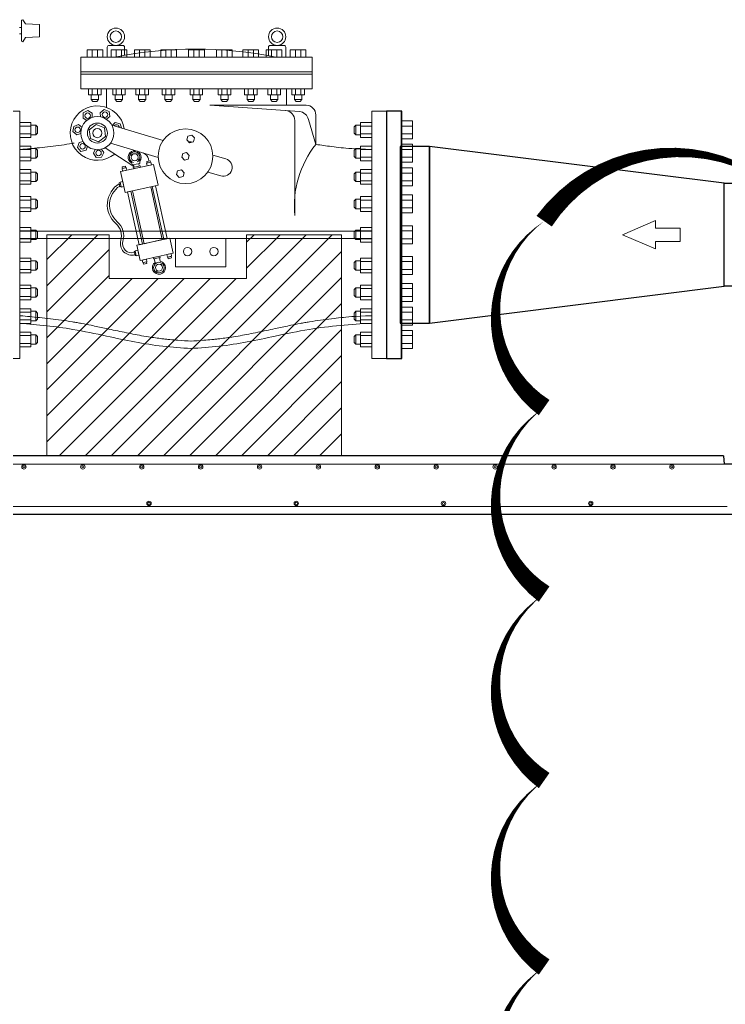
# Model space of a CAD drawing. Header units: inches. Extents: x 0 to 235202, y 0 to 186812.
# Drawn here: x 87259 to 90853, y 169112 to 174126 of the extents above; entities that cross this region are included whole.
import ezdxf

# ---------------------------------------------------------------- set-up
doc = ezdxf.new("R2010")
doc.units = ezdxf.units.IN
doc.header["$MEASUREMENT"] = 0
doc.linetypes.add('HIDDEN', pattern=[0.375, 0.25, -0.125])
for name, color, linetype in [('2', 2, 'HIDDEN'), ('3', 3, 'Continuous'), ('M-HVAC-DUCT-NEW', 5, 'Continuous'), ('pipe_dimensio', 1, 'Continuous')]:
    doc.layers.add(name, color=color, linetype=linetype)
doc.layers.add('DIM', color=251, linetype='Continuous', lineweight=0)

msp = doc.modelspace()

# ---------------------------------------------------------------- linework, layer by layer
at = {"layer": '2', "color": 251}
for p, q in [((90844.2, 171906), (86323.5, 171906)), ((90899.3, 171606), (86323.5, 171606))]:
    msp.add_line(p, q, dxfattribs=at)
at = {"layer": '3', "color": 251}
for p, q in [((90844.2, 171906), (90846.2, 171862.7)), ((90846, 171865.3), (90899.3, 171865.3))]:
    msp.add_line(p, q, dxfattribs=at)
at = {"layer": 'DIM', "color": 251, "linetype": 'Continuous'}
for p, q in [((87275.5, 174125.9), (87267.8, 174124)), ((87267.8, 174124), (87267.8, 174015.8)), ((87288.5, 174105), (87275.5, 174125.9)), ((87258.5, 174086.5), (87267.8, 174086.5)), ((87360.5, 174101), (87288.5, 174105)), ((87360.5, 174038.2), (87360.5, 174101)), ((87258.5, 174053.2), (87267.8, 174053.2)), ((87288.5, 174034.7), (87275.5, 174013.8)), ((87360.5, 174038.2), (87288.5, 174034.7)), ((87275.5, 174013.8), (87267.8, 174015.8)), ((87398, 172904.2), (87524.8, 173031)), ((87398, 172771.6), (87657.4, 173031)), ((87593.1, 171906), (88718.1, 173031)), ((87725.7, 171906), (88850.6, 173031)), ((88415, 172993.1), (88452.9, 173031)), ((88415, 172860.5), (88585.5, 173031)), ((87398, 172639.1), (87714.6, 172955.7)), ((87858.2, 171906), (88898, 172945.8)), ((87398, 172506.5), (87714.6, 172823.1)), ((87398, 172373.9), (87832, 172807.9)), ((87398, 172241.3), (87964.6, 172807.9)), ((87398, 172108.7), (88097.2, 172807.9)), ((87398, 171976.1), (88229.8, 172807.9)), ((87460.5, 171906), (88362.3, 172807.9)), ((87990.8, 171906), (88898, 172813.2)), ((88123.4, 171906), (88898, 172680.7)), ((88256, 171906), (88898, 172548.1)), ((88388.6, 171906), (88898, 172415.5)), ((88521.1, 171906), (88898, 172282.9)), ((88653.7, 171906), (88898, 172150.3)), ((88786.3, 171906), (88898, 172017.7))]:
    msp.add_line(p, q, dxfattribs=at)
at = {"layer": 'DIM', "color": 251, "ltscale": 10}
for p, q in [((87627.8, 173973.2), (87627.8, 173935.5)), ((87655.7, 173973.2), (87655.7, 173935.5)), ((87750.4, 173973.2), (87750.4, 173935.5)), ((87778.2, 173973.2), (87778.2, 173935.5)), ((87868.9, 173973.2), (87868.9, 173935.5)), ((87896.8, 173973.2), (87896.8, 173935.5)), ((88003, 173973.2), (88003, 173935.5)), ((88030.8, 173973.2), (88030.8, 173935.5)), ((88145.3, 173973.2), (88145.3, 173935.5)), ((88173.1, 173973.2), (88173.1, 173935.5)), ((88288.3, 173973.2), (88288.3, 173935.5)), ((88316.2, 173973.2), (88316.2, 173935.5)), ((88422.4, 173973.2), (88422.4, 173935.5)), ((88450.2, 173973.2), (88450.2, 173935.5)), ((88540.9, 173973.2), (88540.9, 173935.5)), ((88568.8, 173973.2), (88568.8, 173935.5)), ((88663.5, 173973.2), (88663.5, 173935.5)), ((88691.3, 173973.2), (88691.3, 173935.5)), ((87569.8, 173935.5), (88749.4, 173935.5)), ((87569.8, 173935.5), (87569.8, 173773.5)), ((88749.4, 173935.5), (88749.4, 173773.5)), ((87569.8, 173860.5), (88749.4, 173860.5)), ((87569.8, 173848.5), (88749.4, 173848.5)), ((87569.8, 173773.5), (88749.4, 173773.5)), ((87627.8, 173773.5), (87627.8, 173742.9)), ((87655.7, 173773.5), (87655.7, 173742.9)), ((87701.2, 173773.5), (87701.2, 173678.9)), ((87750.4, 173773.5), (87750.4, 173742.9)), ((87778.2, 173773.5), (87778.2, 173742.9)), ((87868.9, 173773.5), (87868.9, 173742.9)), ((87896.8, 173773.5), (87896.8, 173742.9)), ((88003, 173773.5), (88003, 173742.9)), ((88030.8, 173773.5), (88030.8, 173742.9)), ((88145.3, 173773.5), (88145.3, 173742.9)), ((88173.1, 173773.5), (88173.1, 173742.9)), ((88288.3, 173773.5), (88288.3, 173742.9)), ((88316.2, 173773.5), (88316.2, 173742.9)), ((88422.4, 173773.5), (88422.4, 173742.9)), ((88450.2, 173773.5), (88450.2, 173742.9)), ((88540.9, 173773.5), (88540.9, 173742.9)), ((88568.8, 173773.5), (88568.8, 173742.9)), ((88617.9, 173773.5), (88617.9, 173690.7)), ((88617.9, 173773.5), (88617.9, 173690.7)), ((88663.5, 173773.5), (88663.5, 173742.9)), ((88691.3, 173773.5), (88691.3, 173742.9)), ((87623.3, 173718.9), (87632, 173710.2)), ((87660.1, 173718.9), (87651.5, 173710.2)), ((87745.9, 173718.9), (87754.5, 173710.2)), ((87782.7, 173718.9), (87774, 173710.2)), ((87864.5, 173718.9), (87873.1, 173710.2)), ((87901.2, 173718.9), (87892.6, 173710.2)), ((87998.5, 173718.9), (88007.1, 173710.2)), ((88035.3, 173718.9), (88026.6, 173710.2)), ((88140.8, 173718.9), (88149.5, 173710.2)), ((88177.6, 173718.9), (88169, 173710.2)), ((88283.9, 173718.9), (88292.5, 173710.2)), ((88320.6, 173718.9), (88312, 173710.2)), ((88417.9, 173718.9), (88426.5, 173710.2)), ((88454.7, 173718.9), (88446, 173710.2)), ((88536.5, 173718.9), (88545.1, 173710.2)), ((88573.2, 173718.9), (88564.6, 173710.2)), ((88659, 173718.9), (88667.6, 173710.2)), ((88695.8, 173718.9), (88687.1, 173710.2)), ((87632, 173710.2), (87651.5, 173710.2)), ((87754.5, 173710.2), (87774, 173710.2)), ((87873.1, 173710.2), (87892.6, 173710.2)), ((88007.1, 173710.2), (88026.6, 173710.2)), ((88149.5, 173710.2), (88169, 173710.2)), ((88226.8, 173690.7), (88717.4, 173690.7)), ((88226.8, 173690.7), (88683.5, 173658.2)), ((88312, 173710.2), (88292.5, 173710.2)), ((88446, 173710.2), (88426.5, 173710.2)), ((88564.6, 173710.2), (88545.1, 173710.2)), ((88687.1, 173710.2), (88667.6, 173710.2)), ((87109.6, 173661), (87259.6, 173661)), ((87259.6, 173661), (87259.6, 172401)), ((88729.1, 173617.4), (88767.4, 173490.8)), ((88767.4, 173640.7), (88767.4, 173490.8)), ((89052.1, 173661), (89052.1, 172401)), ((89127.1, 173661), (89052.1, 173661)), ((89052.1, 173661), (89052.1, 172401)), ((89202.1, 173661), (89127.1, 173661)), ((89127.1, 173661), (89127.1, 172401)), ((89127.1, 172401), (89127.1, 173661)), ((89202.1, 172401), (89202.1, 173661)), ((87259.6, 173584.1), (87316.6, 173584.1)), ((87340.6, 173588.5), (87349.2, 173579.9)), ((87349.2, 173548.8), (87349.2, 173579.9)), ((87728.9, 173588.7), (87990, 173511.3)), ((88660.3, 173128.2), (88660.3, 173613.3)), ((88971.1, 173588.5), (88962.4, 173579.9)), ((88971.1, 173588.5), (88962.4, 173579.9)), ((88962.4, 173548.8), (88962.4, 173579.9)), ((88962.4, 173548.8), (88962.4, 173579.9)), ((89052.1, 173584.1), (88995.1, 173584.1)), ((89052.1, 173584.1), (88995.1, 173584.1)), ((89259.1, 173584.1), (89202.1, 173584.1)), ((89259.1, 173584.1), (89202.1, 173584.1)), ((87259.6, 173544.6), (87316.6, 173544.6)), ((87340.6, 173540.1), (87349.2, 173548.8)), ((88971.1, 173540.1), (88962.4, 173548.8)), ((88971.1, 173540.1), (88962.4, 173548.8)), ((89052.1, 173544.6), (88995.1, 173544.6)), ((89052.1, 173544.6), (88995.1, 173544.6)), ((89259.1, 173544.6), (89202.1, 173544.6)), ((89259.1, 173544.6), (89202.1, 173544.6)), ((87340.6, 173469.4), (87349.2, 173460.8)), ((87841, 173378.3), (87693.6, 173473.7)), ((87721.3, 173496.8), (87964.3, 173424.8)), ((88971.1, 173469.4), (88962.4, 173460.8)), ((87259.6, 173465), (87316.6, 173465)), ((87259.6, 173425.5), (87316.6, 173425.5)), ((87340.6, 173421), (87349.2, 173429.7)), ((87349.2, 173429.7), (87349.2, 173460.8)), ((87871.4, 173424.7), (87870.2, 173394.4)), ((87897.9, 173440.8), (87887.5, 173447.5)), ((88242.7, 173436.4), (88308.5, 173416.8)), ((88962.4, 173429.7), (88962.4, 173460.8)), ((88971.1, 173421), (88962.4, 173429.7)), ((89052.1, 173465), (88995.1, 173465)), ((89052.1, 173425.5), (88995.1, 173425.5)), ((89259.1, 173465), (89202.1, 173465)), ((89259.1, 173425.5), (89202.1, 173425.5)), ((87820.4, 173413.5), (87834.2, 173386.4)), ((87870.2, 173394.4), (87834.2, 173386.4)), ((87839, 173387.5), (87841.8, 173375)), ((87865.5, 173393.3), (87868.2, 173380.8)), ((87259.6, 173345.1), (87316.6, 173345.1)), ((87340.6, 173349.6), (87349.2, 173340.9)), ((87349.2, 173309.8), (87349.2, 173340.9)), ((88217, 173349.8), (88282.8, 173330.3)), ((88971.1, 173349.6), (88962.4, 173340.9)), ((88962.4, 173309.8), (88962.4, 173340.9)), ((89052.1, 173345.1), (88995.1, 173345.1)), ((89259.1, 173345.1), (89202.1, 173345.1)), ((87259.6, 173305.6), (87316.6, 173305.6)), ((87340.6, 173301.2), (87349.2, 173309.8)), ((88971.1, 173301.2), (88962.4, 173309.8)), ((89052.1, 173305.6), (88995.1, 173305.6)), ((89259.1, 173305.6), (89202.1, 173305.6)), ((87259.6, 173207.3), (87316.6, 173207.3)), ((87259.6, 173167.8), (87316.6, 173167.8)), ((87340.6, 173211.7), (87349.2, 173203.1)), ((87340.6, 173163.3), (87349.2, 173171.9)), ((87349.2, 173171.9), (87349.2, 173203.1)), ((88971.1, 173211.7), (88962.4, 173203.1)), ((88962.4, 173171.9), (88962.4, 173203.1)), ((88971.1, 173163.3), (88962.4, 173171.9)), ((89052.1, 173207.3), (88995.1, 173207.3)), ((89052.1, 173167.8), (88995.1, 173167.8)), ((89259.1, 173207.3), (89202.1, 173207.3)), ((89259.1, 173167.8), (89202.1, 173167.8)), ((87259.6, 173050.4), (87316.6, 173050.4)), ((87259.6, 173049.8), (89052.1, 173049.8)), ((87340.6, 173054.8), (87349.2, 173046.2)), ((87349.2, 173015.1), (87349.2, 173046.2)), ((88971.1, 173054.8), (88962.4, 173046.2)), ((88962.4, 173015.1), (88962.4, 173046.2)), ((89052.1, 173050.4), (88995.1, 173050.4)), ((89259.1, 173050.4), (89202.1, 173050.4)), ((87259.6, 173012.3), (89052.1, 173012.3)), ((87259.6, 173010.9), (87316.6, 173010.9)), ((87340.6, 173006.4), (87349.2, 173015.1)), ((88971.1, 173006.4), (88962.4, 173015.1)), ((89052.1, 173010.9), (88995.1, 173010.9)), ((89259.1, 173010.9), (89202.1, 173010.9)), ((87259.6, 172894.2), (87316.6, 172894.2)), ((87340.6, 172898.7), (87349.2, 172890.1)), ((87349.2, 172890.1), (87349.2, 172858.9)), ((87948.5, 172890.3), (87944.5, 172908.4)), ((87974.9, 172896.1), (87970.9, 172914.3)), ((88971.1, 172898.7), (88962.4, 172890.1)), ((88962.4, 172890.1), (88962.4, 172858.9)), ((89052.1, 172894.2), (88995.1, 172894.2)), ((89259.1, 172894.2), (89202.1, 172894.2)), ((87259.6, 172854.7), (87316.6, 172854.7)), ((87340.6, 172850.3), (87349.2, 172858.9)), ((88971.1, 172850.3), (88962.4, 172858.9)), ((89052.1, 172854.7), (88995.1, 172854.7)), ((89259.1, 172854.7), (89202.1, 172854.7)), ((87259.6, 172756.4), (87316.6, 172756.4)), ((87259.6, 172716.9), (87316.6, 172716.9)), ((87340.6, 172760.8), (87349.2, 172752.2)), ((87340.6, 172712.4), (87349.2, 172721.1)), ((87349.2, 172752.2), (87349.2, 172721.1)), ((88971.1, 172760.8), (88962.4, 172752.2)), ((88962.4, 172752.2), (88962.4, 172721.1)), ((88971.1, 172712.4), (88962.4, 172721.1)), ((89052.1, 172756.4), (88995.1, 172756.4)), ((89052.1, 172716.9), (88995.1, 172716.9)), ((89259.1, 172756.4), (89202.1, 172756.4)), ((89259.1, 172716.9), (89202.1, 172716.9)), ((87259.6, 172636.5), (87316.6, 172636.5)), ((87340.6, 172641), (87349.2, 172632.3)), ((87349.2, 172632.3), (87349.2, 172601.2)), ((88971.1, 172641), (88962.4, 172632.3)), ((88962.4, 172632.3), (88962.4, 172601.2)), ((89052.1, 172636.5), (88995.1, 172636.5)), ((89259.1, 172636.5), (89202.1, 172636.5)), ((87259.6, 172597), (87316.6, 172597)), ((87340.6, 172592.6), (87349.2, 172601.2)), ((88971.1, 172592.6), (88962.4, 172601.2)), ((89052.1, 172597), (88995.1, 172597)), ((89259.1, 172597), (89202.1, 172597)), ((87259.6, 172517.4), (87316.6, 172517.4)), ((87340.6, 172521.9), (87349.2, 172513.2)), ((88971.1, 172521.9), (88962.4, 172513.2)), ((88971.1, 172521.9), (88962.4, 172513.2)), ((89052.1, 172517.4), (88995.1, 172517.4)), ((89052.1, 172517.4), (88995.1, 172517.4)), ((89259.1, 172517.4), (89202.1, 172517.4)), ((89259.1, 172517.4), (89202.1, 172517.4)), ((87259.6, 172477.9), (87316.6, 172477.9)), ((87340.6, 172473.5), (87349.2, 172482.1)), ((87349.2, 172513.2), (87349.2, 172482.1)), ((88962.4, 172513.2), (88962.4, 172482.1)), ((88962.4, 172513.2), (88962.4, 172482.1)), ((88971.1, 172473.5), (88962.4, 172482.1)), ((88971.1, 172473.5), (88962.4, 172482.1)), ((89052.1, 172477.9), (88995.1, 172477.9)), ((89052.1, 172477.9), (88995.1, 172477.9)), ((89259.1, 172477.9), (89202.1, 172477.9)), ((89259.1, 172477.9), (89202.1, 172477.9)), ((87109.6, 172401), (87259.6, 172401)), ((89052.1, 172401), (89127.1, 172401)), ((89127.1, 172401), (89202.1, 172401))]:
    msp.add_line(p, q, dxfattribs=at)
at = {"layer": 'DIM', "color": 251}
for p, q in [((90496.7, 173103), (90328.3, 173030.9)), ((90496.7, 173064.8), (90496.7, 173103)), ((87714.6, 173031), (87398, 173031)), ((87398, 173031), (87398, 171906)), ((87714.6, 172807.9), (87714.6, 173031)), ((88898, 173031), (88415, 173031)), ((88415, 173031), (88415, 172807.9)), ((88898, 171906), (88898, 173031)), ((90328.3, 173030.9), (90496.7, 172958.8)), ((90622.8, 173064.8), (90496.7, 173064.8)), ((90622.8, 172996.9), (90622.8, 173064.8)), ((90496.7, 172958.8), (90496.7, 172996.9)), ((90496.7, 172996.9), (90622.8, 172996.9)), ((88415, 172807.9), (87714.6, 172807.9)), ((90846.2, 171862.7), (86404.4, 171862.7)), ((87398, 171906), (88898, 171906)), ((90862.7, 171647.9), (86404.4, 171647.9))]:
    msp.add_line(p, q, dxfattribs=at)
at = {"layer": 'DIM', "color": 251, "ltscale": 10}
for points in [[(87682.1, 173935.5), (87682.1, 173973.2), (87602.1, 173973.2), (87602.1, 173935.5)], [(87804.6, 173935.5), (87804.6, 173973.2), (87724.7, 173973.2), (87724.7, 173935.5)], [(87923.2, 173935.5), (87923.2, 173973.2), (87843.2, 173973.2), (87843.2, 173935.5)], [(88057.2, 173935.5), (88057.2, 173973.2), (87977.2, 173973.2), (87977.2, 173935.5)], [(88199.6, 173935.5), (88199.6, 173973.2), (88119.6, 173973.2), (88119.6, 173935.5)], [(88261.9, 173935.5), (88261.9, 173973.2), (88341.9, 173973.2), (88341.9, 173935.5)], [(88395.9, 173935.5), (88395.9, 173973.2), (88475.9, 173973.2), (88475.9, 173935.5)], [(88514.5, 173935.5), (88514.5, 173973.2), (88594.5, 173973.2), (88594.5, 173935.5)], [(88637, 173935.5), (88637, 173973.2), (88717, 173973.2), (88717, 173935.5)], [(87673.4, 173773.5), (87673.4, 173742.9), (87610.1, 173742.9), (87610.1, 173773.5)], [(87796, 173773.5), (87796, 173742.9), (87732.6, 173742.9), (87732.6, 173773.5)], [(87914.5, 173773.5), (87914.5, 173742.9), (87851.2, 173742.9), (87851.2, 173773.5)], [(88048.6, 173773.5), (88048.6, 173742.9), (87985.2, 173742.9), (87985.2, 173773.5)], [(88190.9, 173773.5), (88190.9, 173742.9), (88127.5, 173742.9), (88127.5, 173773.5)], [(88270.6, 173773.5), (88270.6, 173742.9), (88333.9, 173742.9), (88333.9, 173773.5)], [(88404.6, 173773.5), (88404.6, 173742.9), (88468, 173742.9), (88468, 173773.5)], [(88523.2, 173773.5), (88523.2, 173742.9), (88586.5, 173742.9), (88586.5, 173773.5)], [(88645.7, 173773.5), (88645.7, 173742.9), (88709.1, 173742.9), (88709.1, 173773.5)], [(87623.3, 173742.9), (87623.3, 173718.9), (87660.1, 173718.9), (87660.1, 173742.9)], [(87745.9, 173742.9), (87745.9, 173718.9), (87782.7, 173718.9), (87782.7, 173742.9)], [(87864.5, 173742.9), (87864.5, 173718.9), (87901.2, 173718.9), (87901.2, 173742.9)], [(87998.5, 173742.9), (87998.5, 173718.9), (88035.3, 173718.9), (88035.3, 173742.9)], [(88140.8, 173742.9), (88140.8, 173718.9), (88177.6, 173718.9), (88177.6, 173742.9)], [(88320.6, 173742.9), (88320.6, 173718.9), (88283.9, 173718.9), (88283.9, 173742.9)], [(88454.7, 173742.9), (88454.7, 173718.9), (88417.9, 173718.9), (88417.9, 173742.9)], [(88573.2, 173742.9), (88573.2, 173718.9), (88536.5, 173718.9), (88536.5, 173742.9)], [(88695.8, 173742.9), (88695.8, 173718.9), (88659, 173718.9), (88659, 173742.9)], [(87259.6, 173661), (87184.6, 173661), (87184.6, 172401), (87259.6, 172401)], [(89052.1, 173661), (89127.1, 173661), (89127.1, 172401), (89052.1, 172401)], [(89202.1, 173661), (89127.1, 173661), (89127.1, 172401), (89202.1, 172401)], [(87259.6, 173601.8), (87316.6, 173601.8), (87316.6, 173526.8), (87259.6, 173526.8)], [(87316.6, 173540.1), (87340.6, 173540.1), (87340.6, 173588.5), (87316.6, 173588.5)], [(87696.2, 173531.5), (87690.2, 173576.1), (87648.7, 173593.1), (87613.1, 173565.7), (87619.1, 173521.1), (87660.7, 173504)], [(88995.1, 173540.1), (88971.1, 173540.1), (88971.1, 173588.5), (88995.1, 173588.5)], [(88995.1, 173540.1), (88971.1, 173540.1), (88971.1, 173588.5), (88995.1, 173588.5)], [(89052.1, 173601.8), (88995.1, 173601.8), (88995.1, 173526.8), (89052.1, 173526.8)], [(89052.1, 173601.8), (88995.1, 173601.8), (88995.1, 173526.8), (89052.1, 173526.8)], [(89202.1, 173610.5), (89259.1, 173610.5), (89259.1, 173518.9), (89202.1, 173518.9)], [(89202.1, 173610.5), (89259.1, 173610.5), (89259.1, 173518.9), (89202.1, 173518.9)], [(88124, 173499.7), (88143.5, 173504.4), (88149.2, 173523.6), (88135.4, 173538.2), (88115.9, 173533.5), (88110.2, 173514.2)], [(87259.6, 173482.7), (87316.6, 173482.7), (87316.6, 173407.7), (87259.6, 173407.7)], [(87316.6, 173421), (87340.6, 173421), (87340.6, 173469.4), (87316.6, 173469.4)], [(88995.1, 173421), (88971.1, 173421), (88971.1, 173469.4), (88995.1, 173469.4)], [(89052.1, 173482.7), (88995.1, 173482.7), (88995.1, 173407.7), (89052.1, 173407.7)], [(89202.1, 173491.4), (89259.1, 173491.4), (89259.1, 173399.8), (89202.1, 173399.8)], [(88097.8, 173411.3), (88117.3, 173416), (88123, 173435.2), (88109.2, 173449.8), (88089.7, 173445.1), (88084, 173425.9)], [(87772.7, 173352.4), (87940.4, 173389.3), (87963.7, 173283.3), (87796.1, 173246.4)], [(87783, 173354.7), (87804.7, 173359.4), (87801.7, 173372.8), (87780.1, 173368.1)], [(87782.2, 173368.5), (87799.6, 173372.4), (87797.9, 173380.2), (87780.5, 173376.4)], [(87839.2, 173367), (87873.9, 173374.7), (87872.4, 173381.7), (87837.6, 173374.1)], [(87930.1, 173387), (87908.4, 173382.3), (87905.4, 173395.7), (87927.1, 173400.4)], [(87925, 173400), (87907.6, 173396.1), (87905.8, 173404), (87923.2, 173407.8)], [(89202.1, 173371.5), (89259.1, 173371.5), (89259.1, 173279.9), (89202.1, 173279.9)], [(87259.6, 173362.9), (87316.6, 173362.9), (87316.6, 173287.9), (87259.6, 173287.9)], [(87316.6, 173301.2), (87340.6, 173301.2), (87340.6, 173349.6), (87316.6, 173349.6)], [(88083, 173361.4), (88096.8, 173346.9), (88091.1, 173327.6), (88071.6, 173323), (88057.8, 173337.5), (88063.5, 173356.8)], [(88995.1, 173301.2), (88971.1, 173301.2), (88971.1, 173349.6), (88995.1, 173349.6)], [(89052.1, 173362.9), (88995.1, 173362.9), (88995.1, 173287.9), (89052.1, 173287.9)], [(87770.5, 173296.3), (87765.1, 173295.1), (87769.6, 173274.6), (87775.1, 173275.8)], [(87783.8, 173301.9), (87770, 173298.9), (87775.6, 173273.2), (87789.5, 173276.2)], [(87833.7, 173254.6), (87926.1, 173275), (87985.3, 173005.9), (87893, 172985.5)], [(87951.2, 173280.5), (87933.9, 173276.7), (87993.2, 173007.6), (88010.5, 173011.4)], [(87259.6, 173225), (87316.6, 173225), (87316.6, 173150), (87259.6, 173150)], [(87808.5, 173249.1), (87825.9, 173252.9), (87885.1, 172983.8), (87867.8, 172980)], [(89052.1, 173225), (88995.1, 173225), (88995.1, 173150), (89052.1, 173150)], [(89202.1, 173233.7), (89259.1, 173233.7), (89259.1, 173142.1), (89202.1, 173142.1)], [(87316.6, 173163.3), (87340.6, 173163.3), (87340.6, 173211.7), (87316.6, 173211.7)], [(88995.1, 173163.3), (88971.1, 173163.3), (88971.1, 173211.7), (88995.1, 173211.7)], [(87259.6, 173068.1), (87316.6, 173068.1), (87316.6, 172993.1), (87259.6, 172993.1)], [(89052.1, 173068.1), (88995.1, 173068.1), (88995.1, 172993.1), (89052.1, 172993.1)], [(89202.1, 173076.8), (89259.1, 173076.8), (89259.1, 172985.2), (89202.1, 172985.2)], [(87316.6, 173006.4), (87340.6, 173006.4), (87340.6, 173054.8), (87316.6, 173054.8)], [(88995.1, 173006.4), (88971.1, 173006.4), (88971.1, 173054.8), (88995.1, 173054.8)], [(87855.3, 172977.3), (88023, 173014.2), (88040, 172936.8), (87872.3, 172899.9)], [(87847.6, 172946.3), (87842.2, 172945.1), (87846.7, 172924.6), (87852.1, 172925.8)], [(87860.9, 172951.9), (87847, 172948.9), (87852.7, 172923.2), (87866.6, 172926.2)], [(87938.8, 172914.6), (87973.5, 172922.2), (87975.1, 172915.2), (87940.3, 172907.5)], [(88029.7, 172934.6), (88008, 172929.8), (88011, 172916.4), (88032.6, 172921.2)], [(88030.5, 172920.7), (88013.1, 172916.9), (88014.8, 172909), (88032.2, 172912.8)], [(89202.1, 172828.3), (89259.1, 172828.3), (89259.1, 172919.9), (89202.1, 172919.9)], [(87259.6, 172837), (87316.6, 172837), (87316.6, 172912), (87259.6, 172912)], [(87316.6, 172898.7), (87340.6, 172898.7), (87340.6, 172850.3), (87316.6, 172850.3)], [(87882.6, 172902.2), (87904.3, 172907), (87907.3, 172893.6), (87885.6, 172888.8)], [(87887.8, 172889.3), (87905.1, 172893.1), (87906.9, 172885.2), (87889.5, 172881.4)], [(88995.1, 172898.7), (88971.1, 172898.7), (88971.1, 172850.3), (88995.1, 172850.3)], [(89052.1, 172837), (88995.1, 172837), (88995.1, 172912), (89052.1, 172912)], [(87259.6, 172699.1), (87316.6, 172699.1), (87316.6, 172774.1), (87259.6, 172774.1)], [(89052.1, 172699.1), (88995.1, 172699.1), (88995.1, 172774.1), (89052.1, 172774.1)], [(89202.1, 172690.5), (89259.1, 172690.5), (89259.1, 172782.1), (89202.1, 172782.1)], [(87316.6, 172760.8), (87340.6, 172760.8), (87340.6, 172712.4), (87316.6, 172712.4)], [(88995.1, 172760.8), (88971.1, 172760.8), (88971.1, 172712.4), (88995.1, 172712.4)], [(87259.6, 172579.3), (87316.6, 172579.3), (87316.6, 172654.3), (87259.6, 172654.3)], [(87316.6, 172641), (87340.6, 172641), (87340.6, 172592.6), (87316.6, 172592.6)], [(88995.1, 172641), (88971.1, 172641), (88971.1, 172592.6), (88995.1, 172592.6)], [(89052.1, 172579.3), (88995.1, 172579.3), (88995.1, 172654.3), (89052.1, 172654.3)], [(89202.1, 172570.6), (89259.1, 172570.6), (89259.1, 172662.2), (89202.1, 172662.2)], [(87259.6, 172460.2), (87316.6, 172460.2), (87316.6, 172535.2), (87259.6, 172535.2)], [(87316.6, 172521.9), (87340.6, 172521.9), (87340.6, 172473.5), (87316.6, 172473.5)], [(88995.1, 172521.9), (88971.1, 172521.9), (88971.1, 172473.5), (88995.1, 172473.5)], [(88995.1, 172521.9), (88971.1, 172521.9), (88971.1, 172473.5), (88995.1, 172473.5)], [(89052.1, 172460.2), (88995.1, 172460.2), (88995.1, 172535.2), (89052.1, 172535.2)], [(89052.1, 172460.2), (88995.1, 172460.2), (88995.1, 172535.2), (89052.1, 172535.2)], [(89202.1, 172451.5), (89259.1, 172451.5), (89259.1, 172543.1), (89202.1, 172543.1)], [(89202.1, 172451.5), (89259.1, 172451.5), (89259.1, 172543.1), (89202.1, 172543.1)]]:
    msp.add_lwpolyline(points, close=True, dxfattribs=at)
for points in [[(87792.9, 173935.5), (87704.8, 173935.5), (87704.8, 173985.8, -0.414214), (87714.1, 173995.1), (87783.5, 173995.1, -0.414214), (87792.9, 173985.8), (87792.9, 173944)], [(88526.3, 173935.5), (88614.3, 173935.5), (88614.3, 173985.8, 0.414214), (88605, 173995.1), (88535.6, 173995.1, 0.414214), (88526.3, 173985.8), (88526.3, 173944)]]:
    msp.add_lwpolyline(points, format="xyb", dxfattribs=at)
for points in [[(87700.9, 173619.2), (87717.8, 173632.3), (87714.3, 173658.7), (87689.6, 173668.8), (87668.6, 173652.5), (87671.4, 173631.3)], [(87628.3, 173628.7), (87628.6, 173650.2), (87605.8, 173663.8), (87582.5, 173650.9), (87582.1, 173624.3), (87600.4, 173613.3)], [(87575.5, 173577.9), (87559, 173591.5), (87534.1, 173582.2), (87529.7, 173555.9), (87550.2, 173539), (87570.3, 173546.5)], [(87776.7, 173574.5), (87770.4, 173596.2), (87744.6, 173602.5), (87729.8, 173587.1)], [(87582.4, 173505), (87561.4, 173500.6), (87553.2, 173475.3), (87571, 173455.5), (87597, 173461), (87603.7, 173481.4)], [(87643.7, 173464.9), (87634.1, 173445.8), (87648.7, 173423.6), (87675.3, 173425.1), (87687.2, 173448.9), (87675.4, 173466.8)], [(87828.7, 173434.2), (87825.6, 173436.1), (87827.4, 173439), (87830.7, 173437)], [(87860.8, 173418.5), (87863.3, 173417), (87861.5, 173414.1), (87859.1, 173415.5)], [(87980, 172876.9), (87981.6, 172879.3), (87978.8, 172881.2), (87977.2, 172878.9)], [(87957.5, 172849.3), (87955.5, 172846.2), (87958.4, 172844.3), (87960.5, 172847.5)]]:
    msp.add_lwpolyline(points, dxfattribs=at)
at = {"layer": 'DIM', "color": 251}
msp.add_lwpolyline([(88053.3, 173012.3), (88308.4, 173012.3), (88308.4, 172867.2), (88053.3, 172867.2)], close=True, dxfattribs=at)
at = {"layer": 'DIM', "color": 251, "ltscale": 10}
for centre, radius in [((87748.8, 174039.3), 44.1), ((87748.8, 174039.3), 29.1), ((88570.3, 174039.3), 44.1), ((88570.3, 174039.3), 29.1), ((87654.7, 173548.6), 84.4), ((87605.3, 173637.2), 13.9), ((87693.2, 173642.4), 13.9), ((87554.6, 173565.3), 13.9), ((87654.7, 173548.6), 51), ((87654.7, 173548.6), 23.5), ((88103.5, 173430.6), 139.3), ((87579.2, 173480.8), 13.9), ((87660.6, 173447.4), 13.9), ((87844.5, 173425.7), 17.8), ((88113.8, 172945.2), 21.2), ((88247.9, 172945.2), 21.2), ((87968.2, 172863.5), 27), ((87968.2, 172863.5), 17.8)]:
    msp.add_circle(centre, radius, dxfattribs=at)
at = {"layer": 'DIM', "color": 251}
for centre in [(87280.6, 171849), (87580.6, 171849), (87880.6, 171849), (88180.6, 171849), (88180.6, 171849), (88480.6, 171849), (88780.6, 171849), (89080.6, 171849), (89380.6, 171849), (89680.6, 171849), (89980.6, 171849), (90280.6, 171849), (90580.6, 171849), (87917.5, 171663), (88667.5, 171663), (89417.5, 171663), (90167.5, 171663)]:
    msp.add_circle(centre, 11.2, dxfattribs=at)
at = {"layer": 'DIM', "color": 251, "ltscale": 10}
for centre, radius, start, end in [((88154.8, 171944.3), 2032.2, 78.392, 101.6075), ((87654.7, 173548.6), 138.4, 8.987, 309.5454), ((88717.4, 173640.7), 50, 0, 90), ((88610.3, 173613.3), 50, 0, 85.9331), ((88680, 173608.3), 50, 10.3989, 85.9331), ((87752, 173577), 13.9, 3.2818, 143.6827), ((89157.5, 173178.5), 499.7, 141.3213, 185.784), ((87844.5, 173425.7), 33.3, 321.9214, 242.9111), ((87844.5, 173425.7), 27, 302.1338, 257.0474), ((87875.2, 173405.8), 41.7, 0.8802, 57.0837), ((88295.7, 173373.6), 45.1, 253.4822, 73.4822), ((87830.9, 173183.1), 125.6, 121.0488, 229.0808), ((87830.9, 173183.1), 114.2, 122.9903, 229.0808), ((87694.1, 173025.3), 83.3, 343.6475, 49.0808), ((87694.1, 173025.3), 94.7, 343.6475, 49.0808), ((87830, 172985.5), 58.4, 163.6475, 285.9523), ((87830, 172985.5), 47, 163.6475, 285.9523), ((87968.2, 172863.5), 33.3, 126.4624, 78.3701)]:
    msp.add_arc(centre, radius, start, end, dxfattribs=at)
at = {"layer": 'DIM', "color": 251}
for centre, start, end in [((87280.6, 171849), 0, 180), ((87280.6, 171849), 180, 0), ((87580.6, 171849), 0, 180), ((87580.6, 171849), 180, 0), ((87880.6, 171849), 0, 180), ((87880.6, 171849), 180, 0), ((88180.6, 171849), 0, 180), ((88180.6, 171849), 0, 180), ((88180.6, 171849), 180, 0), ((88180.6, 171849), 180, 0), ((88480.6, 171849), 0, 180), ((88480.6, 171849), 180, 0), ((88780.6, 171849), 0, 180), ((88780.6, 171849), 180, 0), ((89080.6, 171849), 0, 180), ((89080.6, 171849), 180, 0), ((89380.6, 171849), 0, 180), ((89380.6, 171849), 180, 0), ((89680.6, 171849), 0, 180), ((89680.6, 171849), 180, 0), ((89980.6, 171849), 0, 180), ((89980.6, 171849), 180, 0), ((90280.6, 171849), 0, 180), ((90280.6, 171849), 180, 0), ((90580.6, 171849), 0, 180), ((90580.6, 171849), 180, 0), ((87917.5, 171663), 0, 180), ((87917.5, 171663), 180, 0), ((88667.5, 171663), 0, 180), ((88667.5, 171663), 180, 0), ((89417.5, 171663), 0, 180), ((89417.5, 171663), 180, 0), ((90167.5, 171663), 0, 180), ((90167.5, 171663), 180, 0)]:
    msp.add_arc(centre, 5.62, start, end, dxfattribs=at)
at = {"layer": 'DIM', "color": 251, "ltscale": 10}
for points, knots in [([(87263, 173465.1), (87295, 173468), (87327.1, 173471), (87377.9, 173476.2), (87396.6, 173478.3), (87452.6, 173484.8), (87490, 173489.8), (87530.6, 173496.4), (87533.7, 173496.9), (87536.8, 173497.4)], [0, 0, 0, 0, 64.163972, 64.163972, 101.34927, 101.34927, 175.719865, 175.719865, 181.9439, 181.9439, 181.9439, 181.9439]), ([(89052.1, 173465.1), (88959.9, 173468), (88927.8, 173471), (88877, 173476.2), (88865.8, 173478.3), (88820.6, 173483.5), (88794, 173486.9), (88767.4, 173490.8)], [0, 0, 0, 0, 64.163972, 64.163972, 101.34927, 101.34927, 154.254558, 154.254558, 154.254558, 154.254558]), ([(87263, 172618.3), (87295, 172615.4), (87327.1, 172612.4), (87377.9, 172607.2), (87396.6, 172605.1), (87452.6, 172598.6), (87490, 172593.6), (87535.5, 172586.2), (87543.5, 172584.9), (87559.5, 172582.1), (87567.5, 172580.6), (87591.4, 172576.1), (87607.3, 172573), (87645.9, 172565.1), (87668.7, 172560.2), (87706.3, 172552.2), (87721.1, 172549), (87750.7, 172542.6), (87765.5, 172539.5), (87809.8, 172530.3), (87839.3, 172524.4), (87883.9, 172516.3), (87899.1, 172513.7), (87926.3, 172509.3), (87938.4, 172507.5), (87961.4, 172504.3), (87972.4, 172502.9), (87990.1, 172500.8), (87996.9, 172500), (88010.4, 172498.6), (88017.2, 172497.9), (88037.6, 172496), (88051.3, 172494.9), (88087.7, 172492.2), (88110.6, 172490.7), (88133.6, 172489.3)], [0, 0, 0, 0, 64.163972, 64.163972, 101.34927, 101.34927, 175.719865, 175.719865, 191.693917, 191.693917, 207.667969, 207.667969, 239.616073, 239.616073, 285.87812, 285.87812, 316.221635, 316.221635, 346.56515, 346.56515, 407.252181, 407.252181, 438.500647, 438.500647, 463.46374, 463.46374, 486.129361, 486.129361, 500.073461, 500.073461, 514.017561, 514.017561, 541.905761, 541.905761, 587.986224, 587.986224, 587.986224, 587.986224]), ([(89052.1, 172618.3), (88959.9, 172615.4), (88927.8, 172612.4), (88877, 172607.2), (88865.8, 172605.1), (88809.8, 172598.6), (88772.4, 172593.6), (88727, 172586.2), (88718.9, 172584.9), (88702.9, 172582.1), (88695, 172580.6), (88671.1, 172576.1), (88655.2, 172573), (88616.5, 172565.1), (88593.7, 172560.2), (88556.2, 172552.2), (88541.3, 172549), (88511.7, 172542.6), (88496.9, 172539.5), (88452.6, 172530.3), (88423.1, 172524.4), (88378.5, 172516.3), (88363.4, 172513.7), (88336.1, 172509.3), (88324.1, 172507.5), (88301, 172504.3), (88290, 172502.9), (88272.3, 172500.8), (88265.6, 172500), (88252, 172498.6), (88245.2, 172497.9), (88224.8, 172496), (88211.2, 172494.9), (88174.7, 172492.2), (88151.8, 172490.7), (88128.8, 172489.3)], [0, 0, 0, 0, 64.163972, 64.163972, 101.34927, 101.34927, 175.719865, 175.719865, 191.693917, 191.693917, 207.667969, 207.667969, 239.616073, 239.616073, 285.87812, 285.87812, 316.221635, 316.221635, 346.56515, 346.56515, 407.252181, 407.252181, 438.500647, 438.500647, 463.46374, 463.46374, 486.129361, 486.129361, 500.073461, 500.073461, 514.017561, 514.017561, 541.905761, 541.905761, 587.986224, 587.986224, 587.986224, 587.986224])]:
    msp.add_open_spline(points, degree=3, knots=knots, dxfattribs=at)
msp.add_open_spline([(88120.5, 173503.4), (88124.9, 173503.6), (88129.2, 173503.9), (88133.6, 173504.2)], degree=3, dxfattribs=at)
for points in [[(87259.6, 172581), (87529.8, 172549.1), (87701.6, 172514.8), (87988, 172463.3), (88131.2, 172451.8)], [(89052.1, 172581), (88732.7, 172549.1), (88560.8, 172514.8), (88274.4, 172463.3), (88131.2, 172451.8)]]:
    msp.add_spline(points, degree=3, dxfattribs=at)
at = {"layer": 'M-HVAC-DUCT-NEW', "color": 1}
msp.add_lwpolyline([(89930, 173100.1, 0, 94.9, 0.520567), (89930, 172150.7, 0, 94.9, 0.520567), (89930, 171201.2, 0, 94.9, 0.520567), (89930, 170251.8, 0, 94.9, 0.520567), (89930, 169302.3, 0, 94.9, 0.520567), (89930, 168352.9, 0, 94.9, 0.520567), (89930, 167403.4, 0, 94.9, 0.520567), (89930, 166454, 0, 94.9, 0.520567), (90056.5, 165631.1, 0, 94.9, 0.520567), (91006, 165631.1, 0, 94.9, 0.520567), (91955.4, 165631.1, 0, 94.9, 0.520567), (92904.9, 165631.1, 0, 94.9, 0.520567), (93854.3, 165631.1, 0, 94.9, 0.520567), (94051.5, 166383.4, 0, 94.9, 0.520567), (94051.5, 167332.8, 0, 94.9, 0.520567), (94051.5, 168282.3, 0, 94.9, 0.520567), (94051.5, 169231.7, 0, 94.9, 0.520567), (94051.5, 170181.2, 0, 94.9, 0.520567), (94051.5, 171130.6, 0, 94.9, 0.520567), (94051.5, 172080, 0, 94.9, 0.520567), (94051.5, 173029.5, 0, 94.9, 0.520567), (93172.6, 173100.1, 0, 94.9, 0.520567), (92223.2, 173100.1, 0, 94.9, 0.520567), (91273.8, 173100.1, 0, 94.9, 0.520567)], format="xyseb", close=True, dxfattribs=at)
at = {"layer": 'pipe_dimensio', "color": 251}
for p, q in [((89205.1, 173661), (89127.1, 173661)), ((89127.1, 173661), (89127.1, 172401)), ((89205.1, 172401), (89205.1, 173661)), ((89346.8, 173481), (89196.8, 173481)), ((89196.8, 173481), (89196.8, 172581)), ((90846.8, 173293.5), (89346.8, 173481)), ((89346.8, 173481), (89346.8, 172581)), ((89346.8, 172581), (89346.8, 173481)), ((90846.8, 172768.5), (90846.8, 173293.5)), ((90846.8, 173293.5), (90996.8, 173293.5)), ((90846.8, 172768.5), (90846.8, 173293.5)), ((89346.8, 172581), (90846.8, 172768.5)), ((90996.8, 172768.5), (90846.8, 172768.5)), ((89196.8, 172581), (89346.8, 172581)), ((89127.1, 172401), (89205.1, 172401))]:
    msp.add_line(p, q, dxfattribs=at)

doc.saveas('drawing.dxf')
